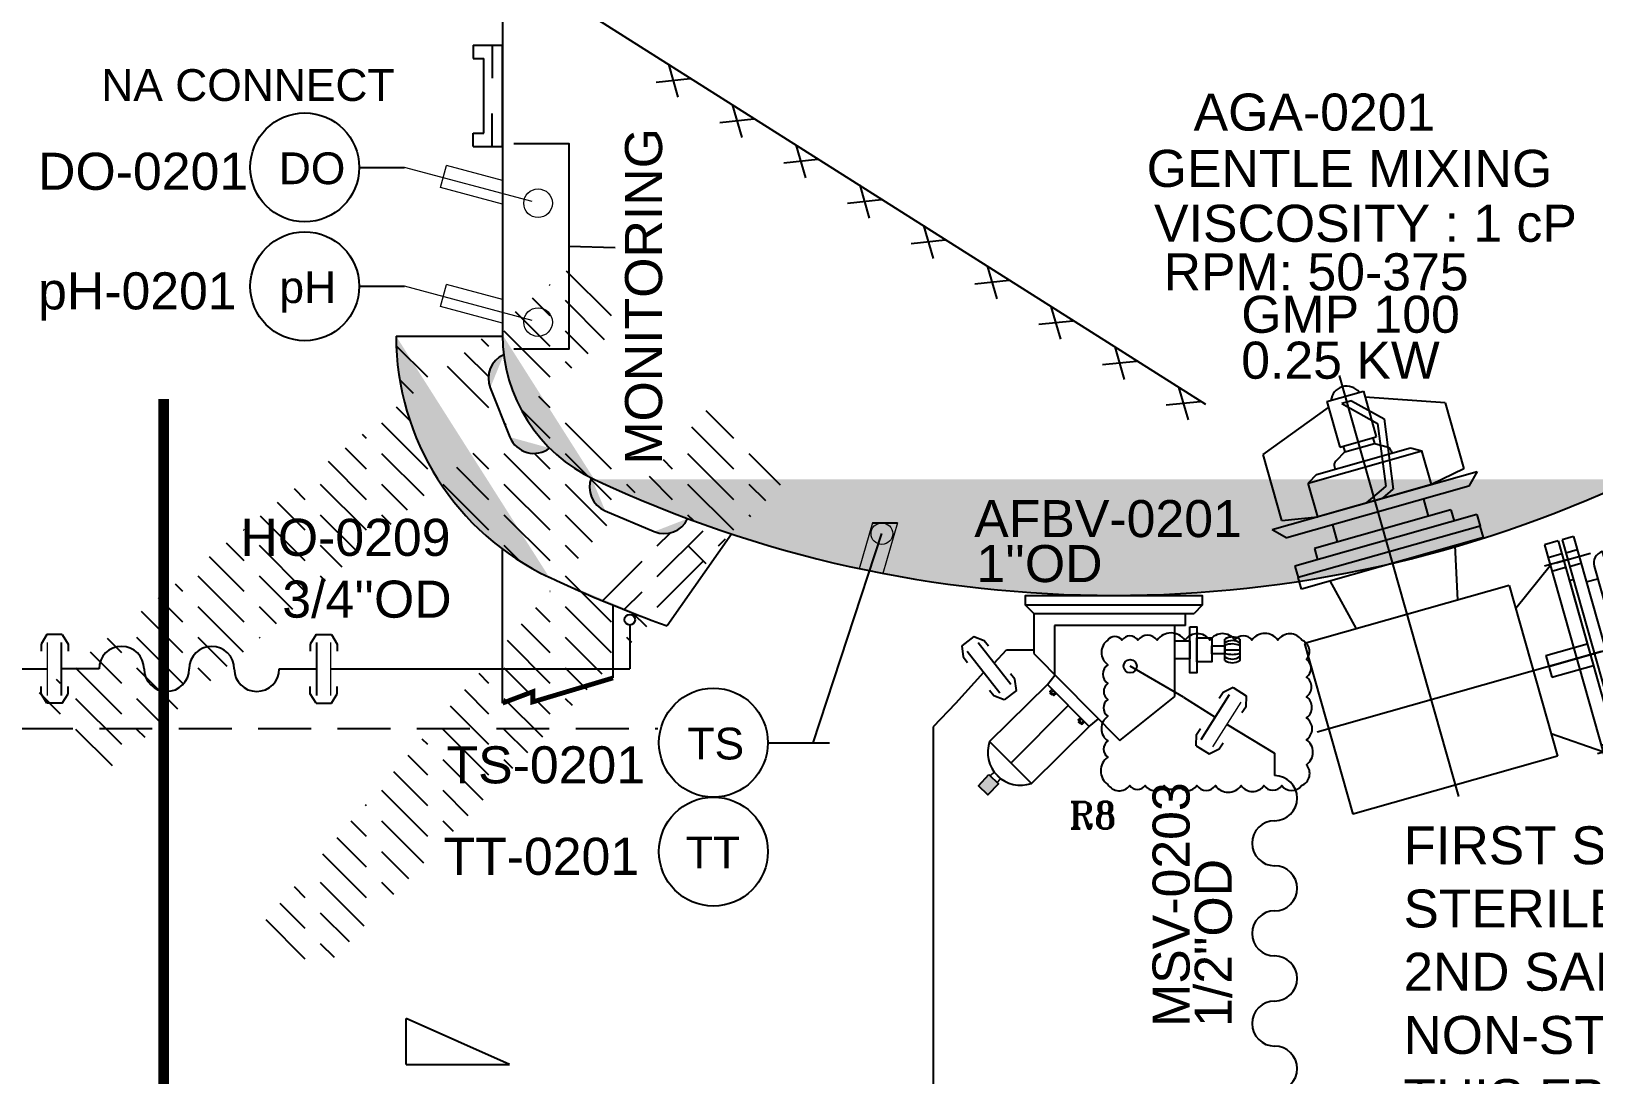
# Model space of a CAD drawing. Header units: millimetres. Extents: x -6754 to 5895, y -4820 to 1016.
# Drawn here: x -3083.1 to -2935.5, y -1802.8 to -1704.2 of the extents above; entities that cross this region are included whole.
import ezdxf

# ---------------------------------------------------------------- set-up
doc = ezdxf.new("R2010")
doc.units = ezdxf.units.MM
doc.linetypes.add('HIDDEN', pattern=[0.375, 0.25, -0.125])
doc.layers.get('0').update_dxf_attribs({"linetype": 'CONTINUOUS'})
for name, color, linetype in [('A---SIGLD-CONN-EL', 7, 'CONTINUOUS'), ('can_move', 7, 'CONTINUOUS'), ('E---INDID------', 7, 'CONTINUOUS'), ('E---INDID-TEXT-25-35', 2, 'CONTINUOUS'), ('P---AGITD------', 7, 'CONTINUOUS'), ('P---AGITD-TEXT-18-25', 3, 'CONTINUOUS'), ('P---AGITD-TEXT-25-35', 2, 'CONTINUOUS'), ('P---PHOSD-TEXT-25-35', 2, 'CONTINUOUS'), ('P---PLINB-CHWS009', 7, 'CONTINUOUS'), ('P---PLINB-CHWS01', 7, 'CONTINUOUS'), ('P---PLINB-CHWS011', 7, 'CONTINUOUS'), ('P---PLINB-N2007', 7, 'CONTINUOUS'), ('P---PLINB-PRO052', 7, 'CONTINUOUS'), ('P---PVL3D-TEXT-25-35', 2, 'CONTINUOUS'), ('P---TANKB-V02', 7, 'CONTINUOUS'), ('VALVE', 6, 'CONTINUOUS'), ('VESSEL', 7, 'CONTINUOUS')]:
    doc.layers.add(name, color=color, linetype=linetype)
doc.styles.add('ROMANT', font='romant.shx')
doc.styles.get("Standard").update_dxf_attribs({"font": 'arial.ttf'})

# ---------------------------------------------------------------- blocks, each defined once
blk = doc.blocks.new('lv')
at = {"linetype": 'ByBlock'}
h = blk.add_hatch(dxfattribs=at)
h.set_pattern_fill('AR-HBONE', color=0, scale=0.016767170324435, style=0)
h.set_pattern_definition([(45, (708908577.6020863, 361984345.138424), (0, 2.40917574302427), [5.110633514887803, -1.703544504962601]), (135, (708908578.8066734, 361984346.343011), (2e-16, 2.40917574302427), [5.110633514887802, -1.703544504962601])])
edge = h.paths.add_edge_path()
edge.add_arc((105.4895086793673, 322.5122603940509), 2.031305508678556, 113.7652233803625, 201.8409580197937, ccw=False)
edge.add_arc((117.1487286817734, 325.9347289439254), 12.57537778852954, 180.4720962740622, 187.1416618844869, ccw=False)
edge.add_line((104.5737777736291, 325.8311136590724), (104.5733509384488, 325.8311136590724))
edge.add_line((104.5733509384488, 325.8311136590724), (96.19570512689292, 325.8311136136451))
edge.add_arc((117.1546680324351, 325.8311135227918), 20.95896290622183, 179.9999999155798, 243.1534484961079)
edge.add_arc((120.203071376939, 330.6807259858098), 26.66780928993701, 242.0152134506845, 248.5951468371758)
edge.add_arc((152.7137582342033, 401.5744620419759), 104.6289579750967, 246.1875920347068, 249.4688360409191)
edge.add_arc((152.7148163275424, 401.5773456325189), 104.6320294495607, 249.4688472608266, 250.3465847904219)
edge.add_line((117.5239596886795, 303.0407271010059), (122.5952093627158, 310.2608461461405))
edge.add_arc((152.6960665610466, 401.6780765091399), 96.24537199157402, 248.6088611527345, 251.774889905098, ccw=False)
edge.add_arc((143.0916316618609, 375.9921522023855), 68.8271577249145, 248.2544879487793, 249.6337877807368)
edge.add_arc((117.2987156386214, 312.3287000558459), 2.031305508678599, 247.18150643021062, 334.9167838190393, ccw=False)
edge.add_line((116.5109487024927, 310.4563685032918), (112.6630465416657, 312.0753392149717))
edge.add_arc((113.4514620891924, 313.9473977492788), 2.031305508678534, 159.0874434346888, 247.1616561671915, ccw=False)
edge.add_arc((117.1487294994654, 325.9347284896493), 12.57537774318694, 243.5831725149136, 244.8587199825062)
edge.add_arc((152.6960665610466, 401.6780768725586), 96.24537230069762, 244.8587242746123, 245.3637066148491)
edge.add_arc((126.7884061025555, 343.9457046156227), 32.9725180038285, 239.888135857603, 244.4656711962483, ccw=False)
edge.add_arc((117.1487286817734, 325.9347289439254), 12.57537778852954, 225.1230955335577, 236.710184501794, ccw=False)
edge.add_arc((107.0435745954853, 318.6384483020351), 2.031305508678557, 201.8532772949864, 307.3424245802867, ccw=False)
edge.add_line((105.1582385161216, 317.8823333114405), (103.6040100610195, 321.7565507969376))
at = {"color": 0, "linetype": 'ByBlock'}
for p, q in [((104.5734099939754, 417.6796394697546), (104.5733509384488, 325.9347289439254)), ((96.19570512689211, 325.8311135682148), (104.5737777736291, 325.8311136590724)), ((103.6042520069709, 321.7559477491546), (105.1583178322371, 317.8821356571331)), ((112.6636952439211, 312.0750663330053), (116.510948611638, 310.4563685032918)), ((122.5952093627171, 310.260846100714), (117.5239596886795, 303.0407271010059))]:
    blk.add_line(p, q, dxfattribs=at)
for centre, radius, start, end in [((117.1487286817734, 325.9347289439254), 12.57537774332628, 180, 244.8587264681928), ((117.1546680324351, 325.8311135682148), 20.95896290554381, 180, 244.8587264681928), ((105.4895086793673, 322.5122603940509), 2.031305508678552, 113.7652223327046, 201.8610896963214), ((107.0435745954853, 318.6384483020351), 2.031305508678552, 201.8574850919919, 307.3423915690915), ((113.4514620891924, 313.9473977492788), 2.031305508678552, 158.3029256561136, 247.183315666462), ((152.6960665610466, 401.6780768725586), 96.24537230006447, 244.8587264681928, 295.1412291786148), ((117.2987156386214, 312.3287000558459), 2.031305508678552, 247.179700380032, 335.0459921000233), ((152.7137582342033, 401.574461496848), 104.628957462282, 244.8587264681928, 250.3465979451883)]:
    blk.add_arc(centre, radius, start, end, dxfattribs=at)
blk = doc.blocks.new('phi_15862416324')
at = {"color": 0, "linetype": 'ByBlock'}
blk.add_blockref('lv', (-152.7457245918195, -305.432695452977), dxfattribs=at)
at = {"flags": 1}
for tag, p, height, rotation in [('PHI_CONNECTIONPOINT', (-0.0625730885378744, 132.1768365740932), 0.0782612256535325, 90), ('PHI_CONNECTIONPOINT', (0, 0), 0.059472639198814, 270), ('PHI_INSERTPOINT', (0, -4.3769e-12), 0.059472639198814, 270)]:
    blk.add_attdef(tag, p, '', height=height, rotation=rotation, dxfattribs=at)
for tag, p in [('P_NAME', (-7.905564087017751, 80.81802631510362)), ('USER1', (-8.605012446351793, 76.14263148593545)), ('USER2', (-8.33336126364702, 71.95158551001623)), ('USER3', (-8.366308766071597, 67.9427569329273)), ('CODE', (-6.599373852074677, 63.61492080503285))]:
    blk.add_attdef(tag, p, '', height=3.5)
blk = doc.blocks.new('A$C01EA5890')
for p, q in [((8.176645168810865, 55.40196357110608), (13.00521593153462, 57.07636750847632)), ((9.622915773883506, 59.03068301198937), (28.98321129973192, 3.200333568016958)), ((13.00521593153462, 57.07636750847541), (15.09822085324413, 51.04065405507436)), ((8.176645168810865, 55.40196357110608), (10.26965009052583, 49.36625011770275)), ((11.49274025221894, 55.7066980540958), (10.21237207855665, 55.26270466213555)), ((10.21237207855665, 55.26270466213555), (15.16045544438384, 52.86271371624844)), ((11.49274025221894, 55.7066980540958), (16.0122137864746, 53.51459764663332)), ((24.1428494588763, 56.1557991381851), (13.26684154674695, 56.32190332680102)), ((24.1428494588763, 56.1557991381851), (27.17331628655666, 47.41667520580359)), ((-4.3547333917e-06, 47.7837794513307), (8.438270784026827, 54.64749938942987)), ((15.16045544438384, 52.86271371624844), (16.75728984445595, 44.43707295911054)), ((16.0122137864746, 53.51459764663332), (17.79486569512119, 44.10849731675489)), ((10.26965009052583, 49.36625011770275), (15.09822085324413, 51.04065405507436)), ((14.64554234424213, 50.88367868594514), (14.90716795945809, 50.12921450427075)), ((6.286689587270303, 44.27838715309736), (21.37597322077454, 49.51089945737976)), ((7.331834267208251, 45.48600019288597), (19.80757731039739, 49.81221478093903)), ((10.98395421474561, 48.76876130515575), (9.837466546367068, 47.44405144931989)), ((10.72232859953147, 49.52322548683196), (10.98395421474561, 48.76876130515575)), ((10.98395421474561, 48.76876130515575), (14.90716795945809, 50.12921450427075)), ((14.90716795945809, 50.12921450427075), (16.62764418144434, 49.79868198624672)), ((17.2314507013416, 49.27610964627729), (17.34202669718252, 48.9572355629839)), ((19.80757731039739, 49.81221478093903), (21.37597322076726, 49.51089945737749)), ((22.92332112534496, 45.04872716727505), (21.37597322077454, 49.51089945737976)), ((3.030462472946965, 39.044655518951), (-4.3547333917e-06, 47.7837794513307)), ((1.798324038434657, 37.72320994127722), (28.95903457874738, 47.14173208898683)), ((9.686808884580387, 46.65985349413631), (9.797384880432219, 46.34097941084201)), ((27.17331628655666, 47.41667520580359), (22.92332112534132, 45.04872716727232)), ((28.95903457874738, 47.14173208898683), (27.97335744582961, 45.1095524952093)), ((70.16732328339822, 45.54199756527896), (76.20303673680246, 47.63500248699256)), ((85.66538380266138, 25.22254259449028), (78.23521633058044, 46.64932535406933)), ((78.92522023297538, 44.65952313555521), (88.66931372110787, 48.03848335057302)), ((94.71947338839918, 30.59130502802152), (88.66931372110787, 48.03848335057302)), ((27.97335744581142, 45.10955249520293), (3.830503632214459, 36.73753280835399)), ((7.331834267208251, 45.48600019288597), (6.286689587270303, 44.27838715309736)), ((22.92332112534496, 45.04872716727505), (7.834037491840718, 39.81621486299082)), ((14.30755070392115, 42.06103564818432), (16.75728984445595, 44.43707295911054)), ((46.47714797879235, 37.32695324755332), (68.65839492005034, 45.01874633484931)), ((68.65839492005034, 45.01874633484931), (77.1350648529824, 20.57410684856995)), ((78.64399321633573, 21.0973580789987), (70.16732328339822, 45.54199756527805)), ((7.834037491844356, 39.81621486299173), (6.286689587270303, 44.27838715309736)), ((16.44980791325906, 42.80390638208064), (17.79486569512119, 44.10849731675489)), ((21.93764399242355, 43.01654757349479), (22.72252083806779, 40.75315502846979)), ((47.00039920922245, 35.81802488420271), (69.18164615047681, 43.50981797149871)), ((29.28148552188941, 41.3372315868296), (5.138631708285175, 32.96521189997884)), ((25.74037756476901, 41.79965748932636), (7.633237204559919, 35.52064272418647)), ((25.74037756476537, 41.79965748932545), (26.26362879519547, 40.29072912597485)), ((29.28148552189487, 41.33723158683142), (29.80473675232497, 39.82830322348082)), ((47.52365043964892, 34.30909652085211), (69.70489738090328, 42.0008896081481)), ((48.04690167007902, 32.80016815750196), (70.22814861133338, 40.49196124479704)), ((3.030462472943327, 39.044655518951), (7.834037491844356, 39.81621486299173)), ((29.80473675232133, 39.828303223479), (5.66188293871528, 31.45628353662642)), ((30.32798798275144, 38.31937486012839), (6.185134169147204, 29.94735517327581)), ((9.86621708562052, 38.8305377300685), (10.65109393126659, 36.5671451850435)), ((30.32798798275144, 38.3193748601293), (29.80473675232497, 39.82830322348082)), ((40.42806062371164, 38.44102551599917), (38.61734658769092, 37.81312403948459)), ((40.42806062371164, 38.44102551599917), (50.89308523228101, 8.262458248986604)), ((42.46511391427703, 39.1474146770629), (40.95618555092733, 38.62416344663416)), ((40.95618555092733, 38.62416344663416), (51.4212101594967, 8.445596179622044)), ((42.46511391427703, 39.1474146770629), (52.93013852284457, 8.96884741005033)), ((48.57015290050549, 31.29123979415135), (70.75139984175985, 38.98303288144643)), ((1.798324038434657, 37.72320994127722), (3.830503632214459, 36.73753280835399)), ((26.55566707437902, 37.01124678406177), (27.34266158327955, 29.67745985615466)), ((38.61734658769092, 37.81312403948368), (49.08237119625846, 7.634556772472934)), ((42.09821445863963, 36.06202649534998), (38.77857205926557, 34.91087378840712)), ((41.02979953870636, 36.70575789814575), (39.21908550268563, 36.07785642163117)), ((40.15298440180959, 21.44187489141495), (81.95030006662091, 35.93593397427912)), ((40.36294684082895, 35.46028758034254), (44.88973193087804, 37.03004127162785)), ((41.5579244659184, 36.88889582878164), (43.06685282927174, 37.41214705920947)), ((46.47714797879235, 37.32695324755332), (54.95381791173349, 12.88231376127305)), ((49.0934041309356, 29.78231143080075), (71.27465107218995, 37.47410451809583)), ((49.61665536136206, 28.27338306744969), (71.79790230261642, 35.96517615474568)), ((7.633237204559919, 35.52064272418647), (8.156488434991843, 34.01171436083587)), ((35.23804934388863, 29.03459172877956), (39.57971619211276, 35.03788586002383)), ((41.65770101521957, 34.89504386212502), (39.84698697919885, 34.26714238561044)), ((42.18582594243526, 35.07818179276092), (43.69475430578495, 35.60143302318966)), ((45.49147084586912, 35.29477365377443), (52.92163831795369, 13.86799089419537)), ((50.13990659178853, 26.76445470409908), (72.32115353304653, 34.45624779139507)), ((5.138631708285175, 32.96521189997884), (5.66188293871528, 31.45628353662732)), ((34.19154688302842, 32.05244845548123), (7.030836342722978, 22.63392630777162)), ((34.19154688302842, 32.05244845548123), (42.04031533945636, 9.418523005221687)), ((42.25943993025612, 33.15977624425796), (42.78756485742633, 33.34291417490749)), ((42.25943993025612, 33.15977624425796), (49.06170592582384, 13.54370752069917)), ((44.55811883599381, 33.11170122366048), (46.06704719934351, 33.63495245408922)), ((6.185134169141747, 29.94735517327672), (5.66188293871528, 31.45628353662823)), ((9.95745507751053, 31.25548324934562), (13.87972164247003, 25.00891490709546)), ((51.29105929873549, 23.44481230472775), (73.47230623998621, 31.13660539202465)), ((51.81431052916196, 21.93588394137669), (73.99555747041632, 29.62767702867495)), ((84.9753799002678, 27.2123448130035), (94.71947338840009, 30.59130502802184)), ((52.33756175959206, 20.42695557802699), (74.51880870084642, 28.11874866532389)), ((52.86081299001853, 18.91802721467639), (75.04205993127289, 26.60982030197329)), ((47.16950129134966, 23.87499311292186), (9.446292207581791, 10.79371235221333)), ((39.65589573289981, 22.87535683659735), (45.16348425913384, 24.78522382766141)), ((53.384064220445, 17.40909885132533), (75.56531116169936, 25.10089193862268)), ((53.9073154508751, 15.90017048797472), (76.08856239212946, 23.59196357527162)), ((7.030836342722978, 22.63392630777162), (14.87960479914182, 8.575120773e-07)), ((39.65589573289981, 22.87535683659735), (40.65007307071392, 20.00839294623256)), ((40.65007307071392, 20.00839294623256), (46.15766159694795, 21.91825993729526)), ((54.43056668130157, 14.39124212462411), (76.61181362255593, 22.08303521192101)), ((78.64399321633937, 21.0973580789987), (84.67970666973815, 23.19036300071139)), ((54.95381791173349, 12.88231376127305), (77.1350648529824, 20.57410684856995)), ((71.70292274492567, 18.69040241904031), (74.16220352793971, 11.59843911127837)), ((50.83713360113143, 15.0045608634523), (52.3460619644793, 15.52781209388104)), ((49.06170592582384, 13.54370752069917), (49.58983085299406, 13.72684545134962)), ((60.38596001977385, 14.7660181908318), (62.84524080278607, 7.674054883068038)), ((40.99381287859978, 12.4363797319229), (48.12000159183663, 10.40979495193324)), ((50.73185976070636, 11.16470850006499), (47.41221736133593, 10.01355579312121)), ((49.66344484077308, 11.80843990286075), (47.85273080475054, 11.18053842634617)), ((48.99659214289386, 10.56296958505709), (53.52337723294477, 12.13272327634195)), ((50.19156976798513, 11.99157783349619), (51.70049813133664, 12.51482906392448)), ((50.81947124450562, 10.18086379747547), (52.3283996078535, 10.70411502790375)), ((62.84524080278607, 7.674054883068038), (74.16220352793971, 11.59843911127837)), ((42.04031533945636, 9.418523005221687), (14.87960479914182, 8.575120773e-07)), ((50.2913463172863, 9.997725866840938), (48.48063228126375, 9.369824390324538)), ((51.4212101594967, 8.445596179622044), (52.93013852284457, 8.96884741005033)), ((50.89308523228101, 8.262458248986604), (49.08237119625846, 7.634556772472934))]:
    blk.add_line(p, q)
for centre, radius, start, end in [((10.84947821697278, 55.49357740731284), 2.14666009980508, 40.69361208343683, 177.5564206133087), ((16.47698651966311, 49.01448403106315), 0.7985387679801061, 19.12501634842993, 79.1250163481288), ((10.44127306625887, 46.92147910935046), 0.7985387679801061, 139.1250163485553, 199.1250163484299), ((56.54743155008691, 44.11526009980571), 4.391963223898103, 333.9640190957005, 244.2860136011378), ((56.54743155008691, 44.11526009980571), 3.59342445591663, 319.051451214935, 259.1985814819849), ((76.72628796723257, 46.1260741236415), 1.597077535960212, 19.12501634842993, 109.1250163481823), ((69.18164615047681, 43.50981797149871), 1.597077535960212, 19.12501634840224, 109.1250163481823), ((47.00039920922245, 35.81802488420271), 1.597077535960212, 109.1250163481823, 199.1250163484299), ((84.15645543931169, 24.69929136406199), 1.597077535960212, 289.1250163481823, 19.12501634840224), ((76.61181362255593, 22.08303521192101), 1.597077535960212, 289.1250163481823, 19.12501634840224), ((54.43056668130157, 14.39124212462411), 1.597077535960212, 199.1250163484299, 289.1250163481823)]:
    blk.add_arc(centre, radius, start, end)
blk = doc.blocks.new('phi_15862426439')
at = {"color": 0, "linetype": 'ByBlock', "xscale": 0.8324213095647792, "yscale": 0.8324213095647792, "zscale": 0.8324213095647792}
blk.add_blockref('A$C01EA5890', (-13.89045405559619, -32.18153277983663), dxfattribs=at)
at = {"flags": 1}
blk.add_attdef('PHI_CONNECTIONPOINT', (0, 0), '', height=0.1, rotation=180, dxfattribs=at)
blk.add_attdef('PHI_INSERTPOINT', (1.9895e-12, 0), '', height=0.1, dxfattribs=at)
for tag, p in [('TAG_PRJ', (5.929753253042861, -33.83395619252792)), ('CODE', (8.253975352806435, -37.32969031159178))]:
    blk.add_attdef(tag, p, '', height=2.5)
blk = doc.blocks.new('rgyjryjyfrjfhjgfgj')
at = {"color": 0, "linetype": 'ByBlock'}
for p, q in [((716.4844576946442, 396.8695095443074), (717.3888636432375, 397.4094111541995)), ((717.3888636432375, 397.4094111541995), (718.0520200954525, 397.4094111541995)), ((722.065445318545, 397.4094111541995), (721.4022888663301, 397.4094111541995)), ((722.9698512671453, 396.8695095443074), (722.065445318545, 397.4094111541995)), ((722.9698512671453, 395.418411294371), (722.9698512671453, 396.8695095443074)), ((716.4844576946442, 395.418411294371), (717.3888636432375, 394.8785096844789)), ((717.3888636432375, 394.8785096844789), (718.0520200954525, 394.8785096844789)), ((722.065445318545, 394.8785096844789), (721.4022888663301, 394.8785096844789)), ((722.9698512671453, 395.418411294371), (722.065445318545, 394.8785096844789))]:
    blk.add_line(p, q, dxfattribs=at)
at = {"color": 6, "linetype": 'ByBlock'}
blk.add_line((719.7271544808916, 391.9492555990804), (719.7271544808916, 395.484370305732), dxfattribs=at)
at = {"color": 1, "linetype": 'ByBlock', "lineweight": 15}
blk.add_lwpolyline([(717.227154480893, 396.8035505329464), (722.227154480893, 396.8035505329464)], dxfattribs=at)
at = {"color": 6, "linetype": 'ByBlock'}
blk.add_lwpolyline([(717.227154480893, 395.484370305732), (722.227154480893, 395.484370305732)], dxfattribs=at)
blk = doc.blocks.new('phi_158624437617')
at = {"color": 0, "linetype": 'ByBlock'}
blk.add_line((-3.242696786248757, 3.469155695290567), (-3.242696786248757, 4.920253945227046), dxfattribs=at)
blk.add_blockref('rgyjryjyfrjfhjgfgj', (-719.727154480893, -391.9492555990804), dxfattribs=at)
at = {"flags": 1}
for p, rotation in [((0, 4.854294933865958), 90), ((-1.3642e-12, 0), 270)]:
    blk.add_attdef('PHI_CONNECTIONPOINT', p, '', height=0.1, rotation=rotation, dxfattribs=at)
blk = doc.blocks.new('hhg')
at = {"color": 6}
for centre, start, end in [((385.2190876693395, 231.2605004656664), 0, 180), ((395.8601238703102, 231.2605004656664), 0, 180), ((390.5396057698248, 231.2605004656664), 180, 0), ((401.1806419707955, 231.2605004656664), 180, 0)]:
    blk.add_arc(centre, 2.660259050242662, start, end, dxfattribs=at)
blk = doc.blocks.new('phi_158624461021')
at = {"color": 0, "linetype": 'ByBlock', "xscale": 0.8, "yscale": 0.8, "zscale": 0.8}
blk.add_blockref('hhg', (-306.0470628952776, -185.0084003725332), dxfattribs=at)
for tag, p, height in [('CODE', (2.574203958363, 8.007251313367988), 3.5), ('DN', (4.939795399731452, 3.524878923813162), 3.5), ('DNCALC', (4.939795399731452, 3.524878923813162), 2)]:
    blk.add_attdef(tag, p, '', height=height)
at = {"flags": 1}
blk.add_attdef('PHI_CONNECTIONPOINT', (-1.137e-13, -1.137e-13), '', height=0.08, rotation=180, dxfattribs=at)
blk.add_attdef('PHI_CONNECTIONPOINT', (17.02565792155292, -1.137e-13), '', height=0.08, dxfattribs=at)
blk = doc.blocks.new('phi_158252426326')
at = {"color": 0, "linetype": 'ByBlock'}
blk.add_line((-4.266099803571251, 0), (1.557817258674504, 1.3e-15), dxfattribs=at)
blk.add_circle((-9.408632276282106, 0), 5.142532472711023, dxfattribs=at)
blk.add_text('TS', height=3.000000000000001, dxfattribs=at).set_placement((-11.85931983171827, -1.585024561352384))
blk.add_attdef('DEVICE', (-13.48651259082112, 5.973824941608655), '', height=3.5)
at = {"flags": 1}
for tag in ['PHI_CONNECTIONPOINT', 'PHI_INSERTPOINT']:
    blk.add_attdef(tag, (-16.10898200766746, -0.292779181452488), '', height=0.1, dxfattribs=at)
blk = doc.blocks.new('phi_158252436928')
at = {"color": 0, "linetype": 'ByBlock'}
blk.add_circle((-5.141428275919679, 0.0019932365994464), 5.142532472711022, dxfattribs=at)
blk.add_text('TT', height=3, rotation=359.9878617802833, dxfattribs=at).set_placement((-7.748884494255435, -1.582512106375361))
at = {"flags": 1}
for tag in ['PHI_CONNECTIONPOINT', 'PHI_INSERTPOINT']:
    blk.add_attdef(tag, (0, 0), '', height=0.1, rotation=359.9878617803354, dxfattribs=at)
blk.add_attdef('DEVICE', (-12.2798325915337, -9.315292502332795), '', height=3.5)
blk = doc.blocks.new('phi_158643130817')
at = {"color": 0, "linetype": 'ByBlock'}
blk.add_line((-4.2660997078371, 0.000903781337513), (0.0011040813897125, 0.000903781337513), dxfattribs=at)
blk.add_circle((-9.408632065146548, 0.0019932365995601), 5.142532472711022, dxfattribs=at)
blk.add_text('pH', height=3, rotation=359.9878617803028, dxfattribs=at).set_placement((-11.80133868589405, -1.582512106375248))
for tag, p, height in [('PLANT_BMK', (-20.88136878113846, 6.903236383878436), 3.2), ('P_NAME', (-17.76314759068919, 6.540034546043728), 3.5)]:
    blk.add_attdef(tag, p, '', height=height)
at = {"flags": 1}
for tag in ['PHI_CONNECTIONPOINT', 'PHI_INSERTPOINT']:
    blk.add_attdef(tag, (0, 0), '', height=0.1, rotation=359.9878617803028, dxfattribs=at)
blk = doc.blocks.new('vdv')
at = {"layer": 'VALVE'}
for p, q in [((180.8079919519269, 66.57614290440762), (180.8079919519269, 63.12301840971554)), ((180.8079919519269, 66.57614290440762), (182.3812795179868, 66.57614290440762)), ((182.3812795179868, 66.57614290440762), (182.3812795179868, 65.3109000192843)), ((191.2004295973777, 66.57614290440762), (191.2004295973777, 65.3109000192843)), ((192.7737171634376, 66.57614290440762), (191.2004295973777, 66.57614290440762)), ((192.7737171634379, 66.57614290440762), (192.7737171634379, 63.12301840971554)), ((182.3812795179868, 65.3109000192843), (191.2004295973777, 65.3109000192843)), ((180.8079919519269, 64.3537018150979), (184.7059037281533, 64.3537018150979)), ((180.8079919519269, 63.12301840971554), (192.7737171634376, 63.12301840971554)), ((192.7737171634376, 64.3537018150979), (188.8758053872108, 64.3537018150979))]:
    blk.add_line(p, q, dxfattribs=at)
blk = doc.blocks.new('phi_158252559339')
at = {"color": 0, "linetype": 'ByBlock'}
blk.add_blockref('vdv', (-186.790854557683, -65.31090001928354), dxfattribs=at)
for tag, p in [('MPLANT', (1.753663945923506, 10.38835953513714)), ('CODE', (4.07788604568708, 6.892625416073287)), ('DN', (5.194677328933437, 3.782033790187569))]:
    blk.add_attdef(tag, p, '', height=2.5)
at = {"flags": 1}
for p, rotation in [((-5.68e-14, -2.84e-14, 2.5), 90), ((-7.39e-13, -2.187881609567995), 270)]:
    blk.add_attdef('PHI_CONNECTIONPOINT', p, '', height=0.1, rotation=rotation, dxfattribs=at)
blk.add_attdef('PHI_INSERTPOINT', (-5.68e-14, -2.84e-14), '', height=0.1, dxfattribs=at)
blk = doc.blocks.new('phi_16763513370')
at = {"color": 0, "linetype": 'ByBlock'}
blk.add_line((-4.266099803571024, -5.684e-13), (0, -5.684e-13), dxfattribs=at)
blk.add_circle((-9.408632276282049, -5.684e-13), 5.142532472711023, dxfattribs=at)
blk.add_text('DO', height=3.000000000000001, dxfattribs=at).set_placement((-11.85931983171821, -1.585024561353009))
blk.add_attdef('PLANT_BMK', (-15.51502102826095, 5.837339447576028), '', height=3.000000000000001)
at = {"flags": 1}
for tag, p in [('PHI_CONNECTIONPOINT', (-5.68e-14, 0)), ('PHI_INSERTPOINT', (0, 0))]:
    blk.add_attdef(tag, p, '', height=0.1, dxfattribs=at)
blk = doc.blocks.new('FBVG')
at = {"color": 5}
for p, q in [((8111.314694881439, 10705.06272888184), (8112.087025642395, 10704.30366516113)), ((8112.087025642395, 10704.30366516113), (8127.224599838257, 10704.30366516113)), ((8112.087025642395, 10704.30366516113), (8112.087025642395, 10700.51542663574)), ((8126.413035392761, 10703.14936828613), (8114.042050361633, 10703.14936828613)), ((8114.042050361633, 10703.14936828613), (8114.042050361633, 10698.53967285156)), ((8125.42206287384, 10696.45594787598), (8125.42206287384, 10703.14936828613)), ((8126.413035392761, 10703.14936828613), (8126.413035392761, 10704.30366516113)), ((8106.428763866425, 10702.13098144531), (8105.288843631744, 10701.23306274414)), ((8106.428763866425, 10702.13098144531), (8107.412523269653, 10701.7546081543)), ((8109.930464744568, 10697.5789642334), (8106.836521625519, 10701.50674438477)), ((8107.412523269653, 10701.7546081543), (8107.822876930237, 10701.23365783691)), ((8105.288843631744, 10701.23306274414), (8105.424356460571, 10700.18852233887)), ((8105.424356460571, 10700.18852233887), (8105.834710121155, 10699.6675567627)), ((8108.894158363342, 10696.76266479492), (8105.800225257874, 10700.69044494629)), ((8108.331288337708, 10699.60911560059), (8109.51215839386, 10700.84977722168)), ((8109.51215839386, 10700.84977722168), (8112.087025642395, 10700.84977722168)), ((8112.087025642395, 10700.51542663574), (8120.215519428253, 10692.30075073242)), ((8110.306339263916, 10698.08088684082), (8109.895985603333, 10698.60182189941)), ((8108.31817150116, 10696.5147857666), (8107.907818317413, 10697.03573608399)), ((8110.441851615906, 10697.03633117676), (8109.301931381226, 10696.13841247559)), ((8110.441851615906, 10697.03633117676), (8110.306339263916, 10698.08088684082)), ((8113.380686283112, 10697.5884552002), (8114.076846122742, 10698.46075439453)), ((8113.380686283112, 10697.5884552002), (8117.308477401733, 10693.61901855469)), ((8109.301931381226, 10696.13841247559), (8108.31817150116, 10696.5147857666)), ((8115.34574508667, 10695.60255432129), (8109.907024383545, 10690.16383361816)), ((8113.718450546265, 10696.81596374512), (8113.938675880432, 10697.02604675293)), ((8113.882833957672, 10696.64834594727), (8114.103059768677, 10696.85841369629)), ((8120.215519428253, 10692.30075073242), (8125.42206287384, 10696.45594787598)), ((8116.38726234436, 10694.11885070801), (8116.607487678528, 10694.32893371582)), ((8116.551646232605, 10693.95123291016), (8116.771871566772, 10694.16131591797)), ((8117.308477401733, 10693.61901855469), (8118.203936576843, 10694.33366394043))]:
    blk.add_line(p, q, dxfattribs=at)
at = {"color": 5, "ltscale": 5}
blk.add_line((8127.996930122375, 10705.06272888184), (8127.224599838257, 10704.30366516113), dxfattribs=at)
at = {"color": 5}
for points in [[(8127.996930122375, 10705.06272888184), (8111.314694881439, 10705.06272888184), (8111.314694881439, 10705.99998474121), (8127.996930122375, 10705.99998474121)], [(8107.919926643372, 10692.2091217041), (8113.368691921234, 10697.57960510254), (8117.322797298431, 10693.62550354004), (8111.874032020569, 10688.2550201416)], [(8113.995933532715, 10696.53616333008), (8114.209101200104, 10696.74710083008), (8113.823398590088, 10697.14520263672), (8113.596115112305, 10696.93598937988)], [(8113.790915489197, 10696.59962463379), (8113.85894536972, 10696.66694641113), (8113.733102798462, 10696.80519104004), (8113.650958061218, 10696.73959350586)], [(8116.664745330811, 10693.83906555176), (8116.877913475037, 10694.05000305176), (8116.492210388184, 10694.4481048584), (8116.2649269104, 10694.23887634277)], [(8116.45972776413, 10693.90252685547), (8116.527757644653, 10693.96984863281), (8116.401915073395, 10694.10807800293), (8116.319769859314, 10694.04248046875)], [(8108.616814613342, 10688.33183288574), (8108.956017017365, 10688.66749572754), (8108.342268943787, 10689.30097961426), (8107.980605602264, 10688.9680480957)]]:
    blk.add_lwpolyline(points, close=True, dxfattribs=at)
for centre, radius, start, end in [((8113.737562179565, 10696.95481872559), 0.1135316628158051, 176.0653421114712, 273.707136675216), ((8113.943187713623, 10696.87379455566), 0.2008918519382464, 189.2416495955611, 260.7596829787531), ((8114.011476039886, 10696.66374206543), 0.1012337499464133, 173.3230012796239, 276.6764562829822), ((8116.611999511719, 10694.17668151856), 0.2008918519382464, 189.2416495955611, 260.7596829787531), ((8116.618500232697, 10693.98875427246), 0.1362379953789661, 176.0653421114712, 273.707136675216), ((8116.680288314819, 10693.96662902832), 0.1012337499464133, 173.3230012796239, 276.6764562829822), ((8110.839267253876, 10691.17436218262), 3.097303485663325, 160.4836667298347, 289.5173597388587)]:
    blk.add_arc(centre, radius, start, end, dxfattribs=at)
blk = doc.blocks.new('phi_16760172325')
at = {"color": 5}
blk.add_line((10.4761602439703, -5.13875229896712), (11.88690716674, -5.13875229896712), dxfattribs=at)
for points in [[(5.766250399120509, -4.293626425044295), (7.180707372992401, -4.293626425044295), (7.180707372992401, -5.983878172891991), (5.766250399120509, -5.983878172891991)], [(7.180707372992401, -2.975239905972103), (7.832748850095413, -2.975239905972103), (7.832748850095413, -7.302264691966229), (7.180707372992401, -7.302264691966229)], [(7.832748850095413, -3.998546074808928), (9.265756079375933, -3.998546074808928), (9.265756079375933, -6.278958523131337), (7.832748850095413, -6.278958523131337)], [(9.265756079375933, -4.766394859477941), (10.4761602439703, -4.766394859477941), (10.4761602439703, -5.511109738458345), (9.265756079375933, -5.511109738458345)]]:
    blk.add_lwpolyline(points, close=True, dxfattribs=at)
for points in [[(10.4761602439703, -6.159597414006043), (10.4761602439703, -4.117907183934221)], [(11.1354926322374, -3.920530669401842), (11.1815337054154, -3.920530669401842)], [(11.88690716674, -4.148424251023016), (11.88690716674, -6.159597414006043), (11.88690716674, -6.159597414006043)]]:
    blk.add_lwpolyline(points, dxfattribs=at)
for centre, radius, start, end in [((11.15851316882708, -5.197362055988151), 1.277038893250148, 55.22345967005046, 122.2980993470952), ((11.15851316882708, -5.54535506292018), 1.277038893250148, 55.22345967001526, 122.2980993470952), ((11.14369609129562, -6.474457374983899), 1.886474046649525, 66.79835152096828, 110.7232074954593), ((11.11579303527697, -2.445708266899032), 3.120583579689554, 258.1721300254143, 284.3063109566663), ((11.15851316882708, -4.72968848122207), 1.277038893250148, 237.7019006529048, 304.7765403298619), ((11.18153370535492, -4.996972096866102), 1.359871077743008, 238.7544989202077, 301.2455010797069)]:
    blk.add_arc(centre, radius, start, end, dxfattribs=at)
at = {"color": 0, "linetype": 'ByBlock'}
blk.add_blockref('FBVG', (-8119.655812501907, -10705.99998474121), dxfattribs=at)
for tag, p in [('PRJ_TAG_B', (-18.02310990122351, 6.713709328447294)), ('DNCALC', (-12.99272631433996, 1.254419777666044))]:
    blk.add_attdef(tag, p, '', height=3.5)
at = {"flags": 1}
for tag, p, rotation in [('PHI_CONNECTIONPOINT', (-4.651883501e-07, 9.9876269815e-06, 4.999969482421875), 270), ('PHI_INSERTPOINT', (-4.651883501e-07, -5.271162081e-06), 270), ('PHI_CONNECTIONPOINT', (-12.30862091806921, -7.273442771162081), 221.0912854168774)]:
    blk.add_attdef(tag, p, '', height=0.1, rotation=rotation, dxfattribs=at)
blk = doc.blocks.new('A$C66D9105F')
at = {"color": 5}
for p, q in [((4.36326954514e-05, 0), (4.36326954514e-05, 4.347100307233632)), ((9.765750906430185, 0), (4.36326954514e-05, 4.347100307233632)), ((4.36326954514e-05, 0), (9.765750906430185, 0))]:
    blk.add_line(p, q, dxfattribs=at)
blk = doc.blocks.new('Jacket_Symbol_01')
blk.add_circle((0, 0), 0.5)

msp = doc.modelspace()

# ---------------------------------------------------------------- hatches: boundary and pattern name
h = msp.add_hatch(color=1)
h.dxf.hatch_style = 1
h.paths.add_polyline_path([(-2971.654167249883, -1690.758046187482, 1), (-2988.300281174396, -1690.758046187482, 1)])
h.paths.add_polyline_path([(-3018.531259594883, -1665.846220425969), (-2954.742719349317, -1665.846220425969), (-2954.742719349317, -1657.975824791589), (-3018.531259594883, -1657.975824791589)], flags=9)
h.paths.add_polyline_path([(-3019.052282853323, -1660.509777677692), (-2987.546143699162, -1660.509777677692), (-2987.546143699162, -1652.643474812753), (-3019.052282853323, -1652.643474812753)], flags=9)
h.paths.add_polyline_path([(-3019.176901161942, -1654.815960704344), (-2986.743067601232, -1654.815960704344), (-2986.743067601232, -1646.949657839405), (-3019.176901161942, -1646.949657839405)], flags=9)
h.paths.add_polyline_path([(-2985.620113114986, -1694.039097959786), (-2973.635119936269, -1694.039097959786), (-2973.635119936269, -1687.912222107126), (-2985.620113114986, -1687.912222107126)], flags=24)
h.paths.add_polyline_path([(-3018.431314947025, -1647.497235768339), (-2936.812267327977, -1647.497235768339), (-2936.812267327977, -1641.497235768339), (-3018.431314947025, -1641.497235768339)], flags=9)
edge = h.paths.add_edge_path()
edge.add_arc((-2980.870805066786, -1642.002778064841), 115.4944467600774, 244.8587264681887, 295.141229178625)
edge = h.paths.add_edge_path()
edge.add_arc((-2938.214070478293, -1732.894828832004), 15.09045329199154, 295.141229178625, 360)
edge = h.paths.add_edge_path()
edge.add_arc((-3023.527610521914, -1732.8947955792), 15.09045329199154, 180, 244.8587264681887)
edge = h.paths.add_edge_path()
edge.add_line((-3038.617992947272, -1622.800902948205), (-3038.618063813904, -1732.8947955792))
edge = h.paths.add_edge_path()
edge.add_line((-3048.693921049214, -1645.123016608139), (-3048.693921049214, -1681.487053359773))
edge = h.paths.add_edge_path()
edge.add_line((-3048.693921049214, -1645.123016608139), (-3038.633618854552, -1635.062714413477))
edge = h.paths.add_edge_path()
edge.add_line((-3048.693921049214, -1681.487053359773), (-3038.633618854552, -1681.487053359773))
edge = h.paths.add_edge_path()
edge.add_arc((-3038.552548516942, -1644.14472820051), 2.437566610414262, 91.90593333120272, 180.0018031699368)
edge = h.paths.add_edge_path()
edge.add_line((-3040.990115048857, -1644.14472820051), (-3040.990115048857, -1649.153422571342))
edge = h.paths.add_edge_path()
edge.add_arc((-3038.552548516942, -1649.153422625856), 2.437566610414262, 179.9981968300632, 268.0940666687973)
edge = h.paths.add_edge_path()
edge.add_arc((-3038.552548516942, -1657.742051031902), 2.437566610414262, 91.90593333120272, 180.0018031699368)
edge = h.paths.add_edge_path()
edge.add_line((-3040.990115048857, -1657.742051031902), (-3040.990115048857, -1662.750745348219))
edge = h.paths.add_edge_path()
edge.add_arc((-3038.552548516942, -1662.750745402733), 2.437566610414262, 179.9981968300632, 268.0940666687973)
edge = h.paths.add_edge_path()
edge.add_arc((-3038.552548516942, -1671.339373808779), 2.437566610414262, 91.90593333120272, 180.0018031699368)
edge = h.paths.add_edge_path()
edge.add_line((-3040.990115048857, -1671.339373808779), (-3040.990115048857, -1676.348068125095))
edge = h.paths.add_edge_path()
edge.add_arc((-3038.552548516942, -1676.34806817961), 2.437566610414262, 179.9981968300632, 268.0940666687973)
edge = h.paths.add_edge_path()
edge.add_arc((-2980.849575058998, -1642.127116515693), 125.5547489547384, 244.8587264681887, 250.3465979451818)
edge = h.paths.add_edge_path()
edge.add_line((-3016.991833704781, -1751.703454991054), (-3023.077333313627, -1760.367597790704))
edge = h.paths.add_edge_path()
edge.add_arc((-3023.52048330112, -1733.019134030053), 25.15075548665257, 180, 244.8587264681887)
edge = h.paths.add_edge_path(flags=16)
edge.add_arc((-3037.518674524801, -1737.00175783905), 2.437566610414262, 113.7652223327036, 201.8610896963191)
edge = h.paths.add_edge_path(flags=16)
edge.add_line((-3039.780982531677, -1737.909333012925), (-3037.916103541357, -1742.557907523351))
edge = h.paths.add_edge_path(flags=16)
edge.add_arc((-3035.65379542546, -1741.650332349469), 2.437566610414262, 201.8574850920003, 307.3423915690863)
edge = h.paths.add_edge_path()
edge.add_arc((-3027.964330433011, -1747.279593012776), 2.437566610414262, 158.3029256561231, 247.183315666468)
edge = h.paths.add_edge_path(flags=17)
edge.add_line((-3028.909650647337, -1749.526390712305), (-3024.292946606077, -1751.468828107961))
edge = h.paths.add_edge_path(flags=17)
edge.add_arc((-3023.347626173697, -1749.222030244896), 2.437566610414262, 247.1797003800217, 335.0459921000094)
edge = h.paths.add_edge_path()
edge.add_line((-3048.671238787772, -1733.019134030053), (-3038.617551611687, -1733.019133921024))
edge = h.paths.add_edge_path()
edge.add_arc((-2980.886363543855, -1714.379478639491), 115.4944467600774, 64.858770821375, 115.1412735318113)
edge = h.paths.add_edge_path()
edge.add_arc((-2938.363810578306, -1623.648645221073), 15.29349965784283, 4.782010308680738, 64.6599529792916)
edge = h.paths.add_edge_path()
edge.add_arc((-3023.543165562562, -1623.487459485572), 15.09045329199154, 115.1412735318113, 177.3923662610281)
edge = h.paths.add_edge_path()
edge.add_line((-2923.123546319667, -1732.8947955792), (-2923.123546319667, -1622.373703217967))
edge = h.paths.add_edge_path()
edge.add_line((-2913.078895443816, -1645.123016608139), (-2913.078895443816, -1692.48649404407))
edge = h.paths.add_edge_path()
edge.add_line((-2913.078895443816, -1645.123016608139), (-2923.139197638478, -1635.062714413477))
edge = h.paths.add_edge_path()
edge.add_line((-2913.078895443816, -1692.48649404407), (-2923.139197638478, -1692.48649404407))
edge = h.paths.add_edge_path()
edge.add_arc((-2923.220267976088, -1644.14472820051), 2.437566610414262, 359.9981968300631, 448.0940666687973)
edge = h.paths.add_edge_path()
edge.add_line((-2920.782701444173, -1644.14472820051), (-2920.782701444173, -1649.153422571342))
edge = h.paths.add_edge_path()
edge.add_arc((-2923.220267976088, -1649.153422625856), 2.437566610414262, 271.9059333312027, 360.0018031699369)
edge = h.paths.add_edge_path()
edge.add_arc((-2923.220267976088, -1657.742051031902), 2.437566610414262, 359.9981968300631, 448.0940666687973)
edge = h.paths.add_edge_path()
edge.add_line((-2920.782701444173, -1657.742051031902), (-2920.782701444173, -1662.750745348219))
edge = h.paths.add_edge_path()
edge.add_arc((-2923.220267976088, -1662.750745402733), 2.437566610414262, 271.9059333312027, 360.0018031699369)
edge = h.paths.add_edge_path()
edge.add_arc((-2923.220267976088, -1671.339373808779), 2.437566610414262, 359.9981968300631, 448.0940666687973)
edge = h.paths.add_edge_path()
edge.add_line((-2920.782701444173, -1671.339373808779), (-2920.782701444173, -1676.348068125095))
edge = h.paths.add_edge_path()
edge.add_arc((-2923.220267976088, -1676.34806817961), 2.437566610414262, 271.9059333312027, 360.0018031699369)
edge = h.paths.add_edge_path()
edge.add_arc((-2923.220267976088, -1684.936696585655), 2.437566610414262, 359.9981968300631, 448.0940666687973)
edge = h.paths.add_edge_path()
edge.add_line((-2920.782701444173, -1684.936696585655), (-2920.782701444173, -1689.945390901972))
edge = h.paths.add_edge_path()
edge.add_arc((-2923.220267976088, -1689.945390956487), 2.437566610414262, 271.9059333312027, 360.0018031699369)
h = msp.add_hatch(color=1)
h.dxf.hatch_style = 1
h.paths.add_polyline_path([(-2992.775105758097, -1776.325077283332), (-2991.778297747349, -1775.273459047635), (-2992.677564694767, -1774.421061793044), (-2993.674372705514, -1775.472680028742)])

# ---------------------------------------------------------------- linework, layer by layer
for p, q in [((-3030.234089938218, -1702.735514361145), (-2972.217631220731, -1739.444842459801)), ((-3022.951394210906, -1707.343566503702), (-3022.046380212181, -1710.445273840276)), ((-3020.892087473589, -1708.726776839228), (-3024.105686949499, -1709.06206350475)), ((-3016.928602036696, -1711.154427402153), (-3016.023588037972, -1714.256134738727)), ((-3014.869295299379, -1712.537637737679), (-3018.082894775289, -1712.872924403201)), ((-3008.84650312517, -1716.34849863613), (-3012.060102601079, -1716.683785301652)), ((-3010.905809862487, -1714.965288300604), (-3010.000795863762, -1718.066995637178)), ((-3004.883017688277, -1718.776149199055), (-3003.978003689552, -1721.877856535629)), ((-3002.82371095096, -1720.159359534581), (-3006.037310426869, -1720.494646200103)), ((-2998.860225514067, -1722.587010097506), (-2997.955211515342, -1725.68871743408)), ((-3032.34792973059, -1724.530979748618), (-3027.972322271133, -1724.667697683951)), ((-2996.80091877675, -1723.970220433032), (-3000.01451825266, -1724.305507098554)), ((-2992.837433339857, -1726.397870995957), (-2991.932419341132, -1729.499578332531)), ((-2990.77812660254, -1727.781081331483), (-2993.99172607845, -1728.116367997005)), ((-2986.814641165647, -1730.208731894409), (-2985.909627166923, -1733.310439230982)), ((-2984.75533442833, -1731.591942229934), (-2987.96893390424, -1731.927228895457)), ((-2980.791848991438, -1734.01959279286), (-2979.886834992713, -1737.121300129433)), ((-2978.732542254121, -1735.402803128385), (-2981.94614173003, -1735.738089793908)), ((-2974.769056817228, -1737.83045369131), (-2973.864042818503, -1740.932161027884)), ((-2972.709750079911, -1739.213664026836), (-2975.92334955582, -1739.548950692359)), ((-3009.289757822664, -1771.402719816885), (-3002.784414184395, -1751.667611229009)), ((-3003.662983861714, -1750.646762597225), (-3001.313693378303, -1750.646762597225)), ((-2974.283331504628, -1767.090405384419), (-2979.335373284206, -1764.19017964472)), ((-2970.181466032357, -1769.686340466881), (-2965.688968701263, -1772.383711889323)), ((-2965.688968701263, -1772.383711889323), (-2965.688968701263, -1774.511919129516))]:
    msp.add_line(p, q)
at = {"color": 6}
for p, q in [((-3026.601298626708, -1760.292666355404), (-3026.601298626708, -1764.437935540993)), ((-3054.850773109148, -1764.437935540993), (-3026.601298626707, -1764.437935540993))]:
    msp.add_line(p, q, dxfattribs=at)
at = {"color": 4}
for p, q in [((-2993.179470460746, -1764.770654695514), (-2995.820612239036, -1767.696890716187)), ((-2995.820612239036, -1767.696890716187), (-2997.928765438301, -1769.911787056463))]:
    msp.add_line(p, q, dxfattribs=at)
msp.add_lwpolyline([(-3037.543952099586, -1714.820874199154), (-3032.34792973059, -1714.820874199154), (-3032.34792973059, -1734.241085298082), (-3037.543952099586, -1734.241085298082)])
at = {"color": 1}
msp.add_lwpolyline([(-2981.449555596108, -1761.724339742168, 0.52056705), (-2981.449555596108, -1764.040694611396, 0.52056705), (-2981.449555596108, -1765.825701884974, 0.52056705), (-2981.449555596108, -1767.315167912786, 0.52056705), (-2981.449555596108, -1768.906118157443, 0.52056705), (-2981.449555596108, -1771.242655934272, 0.52056705), (-2981.449555596108, -1772.775092023426, 0.52056705), (-2981.449555596108, -1775.340600004016, 0.52056705), (-2979.379623963388, -1775.452334885371, 0.52056705), (-2977.924745579648, -1775.452334885371, 0.52056705), (-2976.124234903256, -1775.452334885371, 0.52056705), (-2974.781786708426, -1775.452334885371, 0.52056705), (-2973.026117895291, -1775.452334885371, 0.52056705), (-2971.286807003235, -1775.452334885371, 0.52056705), (-2968.856394291258, -1775.452334885371, 0.52056705), (-2966.694341005941, -1775.452334885371, 0.52056705), (-2965.001865853094, -1775.452334885371, 0.52056705), (-2963.163308768222, -1775.452334885371, 0.52056705), (-2962.68102367155, -1773.486628608607, 0.52056705), (-2962.68102367155, -1771.122542790559, 0.52056705), (-2962.68102367155, -1769.068565720132, 0.52056705), (-2962.68102367155, -1767.079125124411, 0.52056705), (-2962.68102367155, -1765.204108593552, 0.52056705), (-2962.68102367155, -1763.518306821444, 0.52056705), (-2963.107095045596, -1761.724339742168, 0.52056705), (-2965.384060691928, -1761.724339742168, 0.52056705), (-2967.833679719201, -1761.724339742168, 0.52056705), (-2969.435087639771, -1761.724339742168, 0.52056705), (-2971.805602690483, -1761.724339742168, 0.52056705), (-2974.160573647035, -1761.724339742168, 0.52056705), (-2976.790496028292, -1761.724339742168, 0.52056705), (-2978.600121566181, -1761.724339742168, 0.52056705), (-2980.121855831346, -1761.724339742168, 0.52056705)], format="xyb", close=True, dxfattribs=at)
msp.add_lwpolyline([(-2992.677564694767, -1774.421061793044), (-2991.778297747349, -1775.273459047635), (-2992.775105758097, -1776.325077283332), (-2993.674372705514, -1775.472680028742)], close=True, dxfattribs=at)
at = {"color": 7, "linetype": 'Continuous', "lineweight": 13}
for centre, radius in [((-3035.262612566443, -1720.471728789764), 1.353649863494976), ((-3035.262612566443, -1731.69743849146), 1.353649863494976), ((-3002.784414184395, -1751.667611229009), 1.020848631784137)]:
    msp.add_circle(centre, radius, dxfattribs=at)
msp.add_circle((-2979.335373284206, -1764.19017964472), 0.6283756526857223)
at = {"layer": 'A---SIGLD-CONN-EL', "color": 1, "linetype": 'HIDDEN', "ltscale": 20}
msp.add_lwpolyline([(-3099.201661704194, -1770.049466895168), (-3023.950259763835, -1770.049466895167)], dxfattribs=at)
at = {"layer": 'can_move', "linetype": 'HIDDEN', "ltscale": 20, "const_width": 1}
msp.add_lwpolyline([(-3070.61685124873, -1738.950779800567), (-3070.616851248737, -1921.107188113639)], dxfattribs=at)
at = {"layer": 'can_move'}
for points in [[(-3038.617449171244, -1767.670295643669), (-3038.617449171244, -1753.134852338523)], [(-3028.18531181581, -1758.416939848508), (-3028.185311815809, -1765.292723077734)]]:
    msp.add_lwpolyline(points, dxfattribs=at)
at = {"layer": 'can_move', "const_width": 0.4512166211649807}
msp.add_lwpolyline([(-3038.617449171244, -1767.670295643669), (-3035.754414546259, -1766.587720066896), (-3035.754414546259, -1767.552929844108), (-3028.185311815809, -1765.292723077734)], dxfattribs=at)
at = {"layer": 'can_move', "color": 6}
for centre, start, end in [((-2965.688968701264, -1776.640126369711), 270, 90), ((-2965.688968701264, -1780.896540850099), 90, 270), ((-2965.688968701264, -1785.152955330487), 270, 90), ((-2965.688968701264, -1789.409369810875), 90, 270), ((-2965.688968701264, -1793.665784291264), 270, 90), ((-2965.688968701264, -1797.922198771652), 90, 270)]:
    msp.add_arc(centre, 2.128207240194115, start, end, dxfattribs=at)
at = {"layer": 'P---PLINB-CHWS011', "color": 5, "linetype": 'Continuous', "ltscale": 0.1}
msp.add_lwpolyline([(-3101.208400545115, -1764.437935540992), (-3081.585020898433, -1764.437935540992)], dxfattribs=at)
at = {"layer": 'P---PLINB-PRO052', "color": 4, "linetype": 'Continuous', "ltscale": 0.1}
msp.add_lwpolyline([(-2997.928765438301, -1769.911787056463), (-2997.928765438301, -1811.660663159453)], dxfattribs=at)
at = {"layer": 'VESSEL', "linetype": 'Continuous', "lineweight": 13}
for p, q in [((-3035.821842629915, -1720.32188340072), (-3047.889997938316, -1717.088227799296)), ((-3044.468756741598, -1718.999968393117), (-3043.908196182571, -1716.907927970923)), ((-3038.617992947272, -1718.32543502874), (-3043.908196182571, -1716.907927970923)), ((-3038.617992947272, -1720.567677267076), (-3044.46875596704, -1718.999968522211)), ((-3044.468756741598, -1730.225678094812), (-3043.908196182571, -1728.133637672618)), ((-3038.617992947272, -1729.551144730436), (-3043.908196182571, -1728.133637672618)), ((-3035.821842629915, -1731.547593102416), (-3047.889997938316, -1728.313937500991)), ((-3038.617992947272, -1731.793386968772), (-3044.46875596704, -1730.225678223906)), ((-3003.662983861714, -1750.646762597225), (-3004.926104722697, -1754.983469768449)), ((-3001.313693378303, -1750.646762597225), (-3002.696613011745, -1755.41882831378))]:
    msp.add_line(p, q, dxfattribs=at)

# ---------------------------------------------------------------- block references
at = {"color": 1}
msp.add_blockref('Jacket_Symbol_01', (-3026.601298626708, -1759.792666355404), dxfattribs=at)
msp.add_blockref('A$C66D9105F', (-3047.71126956714, -1801.784363736851))
at = {"layer": 'can_move'}
ref = msp.add_blockref('phi_158624461021', (-2965.688968701264, -1817.076063933399), dxfattribs=dict(at, rotation=90))
ref.add_attrib('DN', "1/2''OD", (-2969.213847625078, -1838.588516404121), dxfattribs={"layer": 'P---PHOSD-TEXT-25-35', "color": 7, "height": 3.5, "rotation": 90})
ref.add_attrib('CODE', 'HO-0211', (-2973.696220014631, -1838.793616935028), dxfattribs={"layer": 'P---PHOSD-TEXT-25-35', "color": 7, "height": 3.5, "rotation": 90})
at = {"layer": 'E---INDID------'}
ref = msp.add_blockref('phi_16763513370', (-3047.889997938317, -1717.088227799295), dxfattribs=at)
ref.add_attrib('PLANT_BMK', 'DO-0201', (-3082.486906727558, -1719.206339326174), dxfattribs={"layer": 'E---INDID-TEXT-25-35', "color": 7, "height": 3.5})
ref = msp.add_blockref('phi_158643130817', (-3047.889997938316, -1728.313937500992), dxfattribs=at)
ref.add_attrib('PLANT_BMK', 'pH-0201', (-3082.486906727558, -1730.496473130744), dxfattribs={"layer": 'E---INDID-TEXT-25-35', "color": 7, "height": 3.5})
ref = msp.add_blockref('phi_158252426326', (-3009.289757822664, -1771.402719816885), dxfattribs=at)
ref.add_attrib('DEVICE', 'TS-0201', (-3043.909203427849, -1775.244466585113), dxfattribs={"layer": 'E---INDID-TEXT-25-35', "color": 7, "height": 3.5})
ref = msp.add_blockref('phi_158252436928', (-3013.556961823026, -1781.689777998907), dxfattribs=at)
ref.add_attrib('DEVICE', 'TT-0201', (-3044.195687138005, -1783.881115880779), dxfattribs={"layer": 'E---INDID-TEXT-25-35', "color": 7, "height": 3.5})
at = {"layer": 'P---AGITD------'}
ref = msp.add_blockref('phi_15862426439', (-2955.48254756006, -1751.23533157958), dxfattribs=dict(at, xscale=0.8400000000000003, yscale=0.8400000000000003, zscale=0.8400000000000003, rotation=356.6953777268177))
ref.add_attrib('CODE', 'AGA-0201', (-2973.343436975203, -1713.618084154954), dxfattribs={"layer": 'P---AGITD-TEXT-18-25', "color": 7, "height": 3.5})
at = {"layer": 'P---PLINB-CHWS009'}
ref = msp.add_blockref('phi_158624461021', (-3076.730725964567, -1764.437935540993), dxfattribs=at)
ref.add_attrib('DN', "3/4''OD", (-3059.419901281734, -1759.600867858054), dxfattribs={"layer": 'P---PHOSD-TEXT-25-35', "color": 7, "height": 3.5})
ref.add_attrib('CODE', 'HO-0209', (-3063.368877871661, -1753.768328150099), dxfattribs={"layer": 'P---PHOSD-TEXT-25-35', "color": 7, "height": 3.5})
at = {"layer": 'P---PLINB-CHWS009', "rotation": 90.00000000000001}
msp.add_blockref('phi_158624437617', (-3076.730725964567, -1764.437935540992), dxfattribs=at)
at = {"layer": 'P---PLINB-CHWS009', "xscale": -1, "rotation": 270}
msp.add_blockref('phi_158624437617', (-3059.705068043014, -1764.437935540992), dxfattribs=at)
at = {"layer": 'P---PLINB-CHWS01'}
ref = msp.add_blockref('phi_16760172325', (-2980.870849769446, -1757.497224824909), dxfattribs=at)
ref.add_attrib('DNCALC', "1''OD", (-2993.863576083786, -1756.242805047243), dxfattribs={"layer": 'P---PVL3D-TEXT-25-35', "color": 7, "height": 3.5})
ref.add_attrib('PRJ_TAG_B', 'AFBV-0201', (-2994.062115048581, -1751.999884600644), dxfattribs={"layer": 'P---PVL3D-TEXT-25-35', "color": 7, "height": 3.5})
at = {"layer": 'P---PLINB-CHWS01', "xscale": -1, "rotation": 237.6716324651514}
msp.add_blockref('phi_158624437617', (-2974.283331504627, -1767.090405384418), dxfattribs=at)
at = {"layer": 'P---PLINB-N2007', "xscale": 0.8000000000000002, "yscale": 0.8000000000000002, "zscale": 0.8000000000000002, "rotation": 90}
msp.add_blockref('phi_158252559339', (-3040.368352046803, -1710.343838402945), dxfattribs=at)
at = {"layer": 'P---TANKB-V02', "xscale": 1.2, "yscale": 1.2, "zscale": 1.2}
msp.add_blockref('phi_15862416324', (-2980.811215429859, -1757.497235768339), dxfattribs=at)

# ---------------------------------------------------------------- texts
at = {"insert": (-3076.51889883368, -1707.815188975295), "char_height": 3, "width": 45.58260572987722, "attachment_point": 1}
msp.add_mtext('NA CONNECT', dxfattribs=at)
at = {"insert": (-3027.046728158208, -1745.152283041363), "char_height": 3.5, "width": 36.63365990476268, "attachment_point": 1, "rotation": 90}
msp.add_mtext('MONITORING', dxfattribs=at)
at = {"char_height": 3.5, "attachment_point": 1, "rotation": 90}
for s, insert in [('MSV-0203', (-2977.2188096128, -1798.241725198867)), ('\\A1;1/2"OD', (-2973.239595613946, -1798.241725198867))]:
    msp.add_mtext_dynamic_manual_height_columns(s, width=4.676039640018644, gutter_width=12.5, heights=[-3.621759890859482], dxfattribs=dict(at, insert=insert))
at = {"insert": (-2985.114595702582, -1777.000031571809), "char_height": 2.5, "attachment_point": 1, "style": 'ROMANT'}
msp.add_mtext_dynamic_manual_height_columns('R8', width=2.674067253585235, gutter_width=12.5, heights=[-2.5], dxfattribs=at)
at = {"color": 1, "insert": (-2953.511064187604, -1779.299176552267), "char_height": 3.580510963286328, "width": 72.30118028013067, "attachment_point": 1}
msp.add_mtext('FIRST SAMPLE WILL BE STERILE .\\P2ND SAMPLE ONWARDS IS NON-STERILE.\\PTHIS FBV WILL HAVE ZONE OF NO  MIXING.  ', dxfattribs=at)
at = {"layer": 'P---AGITD-TEXT-25-35', "color": 7}
for s, p in [('GENTLE MIXING', (-2977.776395915466, -1718.932735983397)), ('VISCOSITY : 1 cP', (-2977.075975686543, -1724.114917423893))]:
    msp.add_text(s, height=3.5, dxfattribs=at).set_placement(p)
at = {"layer": 'P---AGITD-TEXT-25-35', "color": 7, "insert": (-2976.172151978512, -1725.199022334906), "char_height": 3.5, "attachment_point": 1}
msp.add_mtext_dynamic_manual_height_columns('RPM: 50-375', width=59.58478491605911, gutter_width=0.5, heights=[-3.576398362892224], dxfattribs=at)
at = {"layer": 'P---AGITD-TEXT-25-35', "color": 7, "char_height": 3.5, "width": 54.4078725263715, "attachment_point": 1}
for s, insert in [('GMP 100', (-2968.844052688309, -1729.204668637182)), ('0.25 KW', (-2968.844052688309, -1733.541305218776))]:
    msp.add_mtext(s, dxfattribs=dict(at, insert=insert))

doc.saveas('drawing.dxf')
